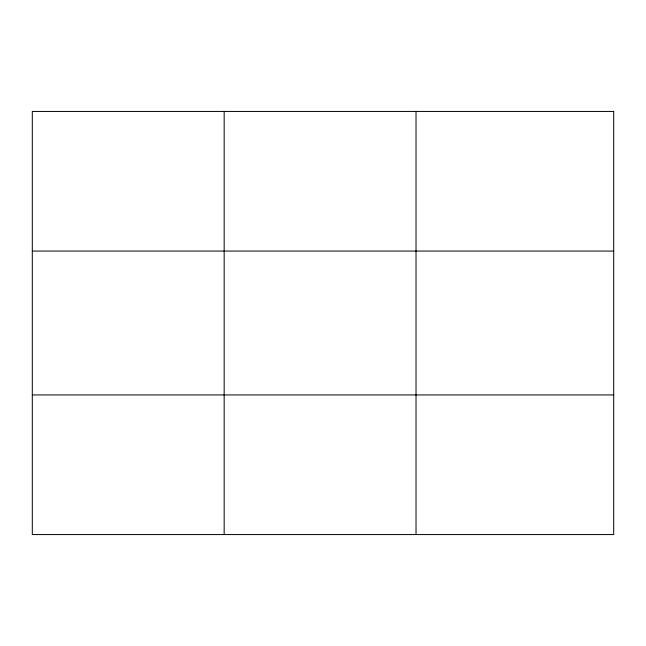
<?xml version="1.0" encoding="UTF-8"?>
<svg xmlns="http://www.w3.org/2000/svg" width="646" height="646" viewBox="0 0 646 646"><rect width="100%" height="100%" fill="white"/><g stroke="black" fill="none" stroke-linecap="round" stroke-linejoin="round"><path stroke-width="0.97" d="M224.162 111.435L224.162 534.565M416.024 111.435L416.024 534.565M32.3 251.068L613.7 251.068M32.3 394.932L613.7 394.932M613.7 111.435L613.7 534.565L32.3 534.565L32.3 111.435L613.7 111.435"/></g></svg>
